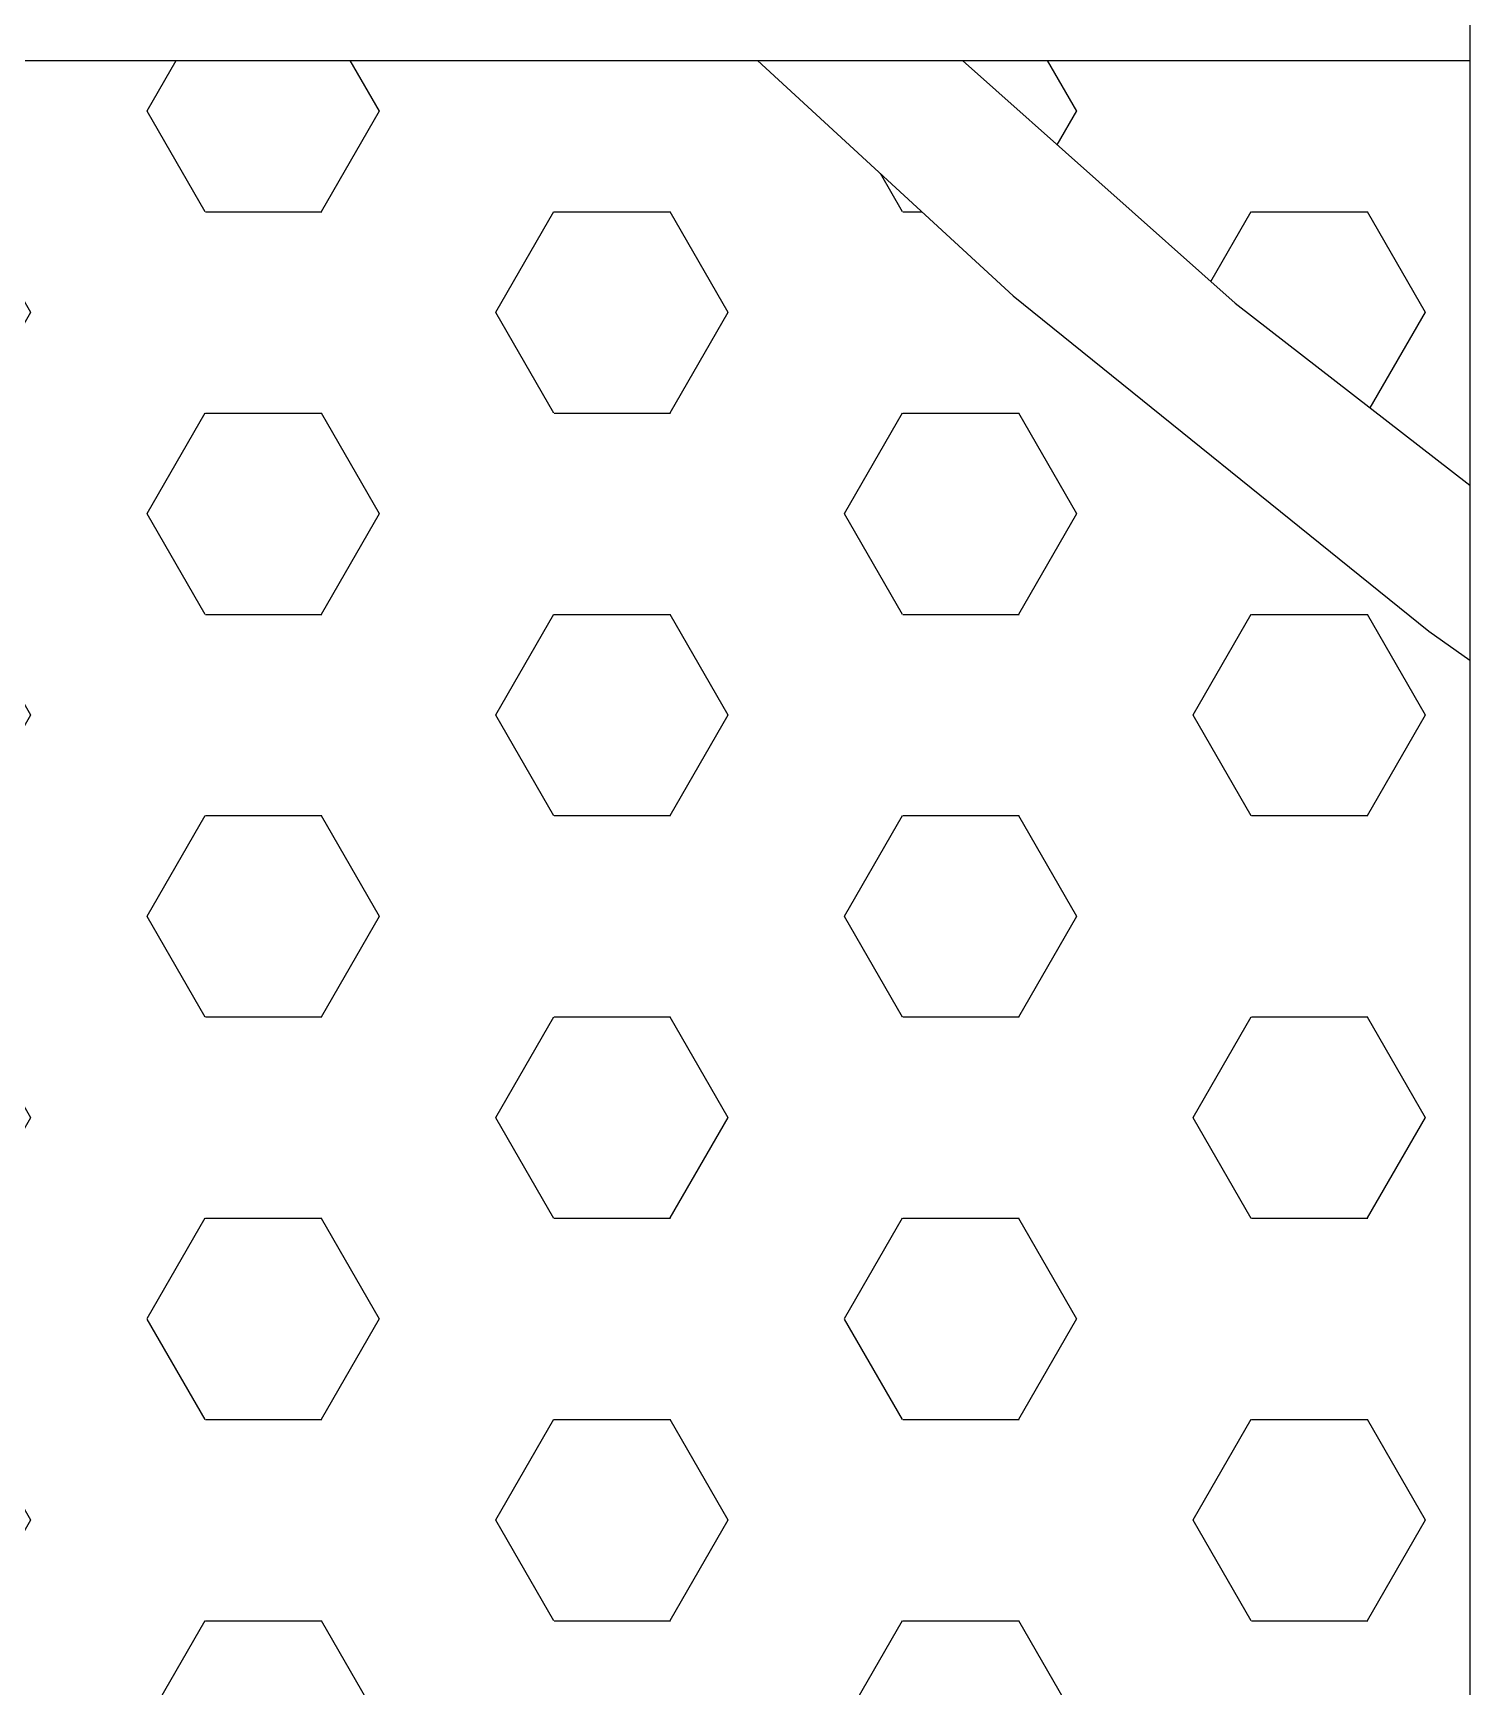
# Model space of a CAD drawing. Extents: x 396092 to 455492, y 17293 to 132793.
# Drawn here: x 407996 to 408231.5, y 60614.3 to 60885.4 of the extents above; entities that cross this region are included whole.
import ezdxf

# ---------------------------------------------------------------- set-up
doc = ezdxf.new("R2010")
doc.units = 0
doc.header["$LTSCALE"] = 1000
doc.header["$MEASUREMENT"] = 0
doc.layers.add('MU', color=34, linetype='Continuous')

msp = doc.modelspace()

# ---------------------------------------------------------------- hatches: boundary and pattern name
h = msp.add_hatch()
h.set_pattern_fill('HEX', color=8, scale=20)
h.set_pattern_definition([(0, (119873.977, 11692.743), (0, 32.99556), [19.05, -38.1]), (120, (119873.977, 11692.743), (-28.574993, -16.49778), [19.05, -38.1]), (60, (119893.027, 11692.743), (-28.574993, 16.49778), [19.05, -38.1])])
h.paths.add_polyline_path([(407426.36, 60880.95), (407362.3, 60880.95), (407419.78, 60838.57)])
h.paths.add_polyline_path([(408156.68, 60842.38), (408114.76, 60880.95), (407527.81, 60880.95), (407511.37, 60775.08), (407610.75, 60711.31), (407759.65, 60628.61), (407915.04, 60554.5), (408076.21, 60489.34), (408231.55, 60437.07), (408231.55, 60782.63), (408224.83, 60787.38)])
h.paths.add_polyline_path([(408231.55, 60880.95), (408148.35, 60880.95), (408193.08, 60841.15), (408231.55, 60811.33)], flags=17)
h.paths.add_polyline_path([(408037.49, 60178.41), (407950.94, 60224.01), (407860.84, 60264.65), (407767.61, 60300.14), (407671.67, 60330.32), (407573.48, 60355.05), (407473.48, 60374.21), (407449.6, 60377.4), (407399.8, 60056.75), (407404.84, 60044.26, -0.393592), (407408.79, 60051.42), (407408.96, 60054.8), (407820.84, 59950.95), (408231.55, 59950.95), (408231.55, 60046.55), (408198.38, 60073.2), (408120.1, 60128.06)])
h.paths.add_polyline_path([(407310.01, 60392.46), (407269.91, 60395.52), (407189.29, 60397.13), (407151.84, 60155.98), (407270.42, 60137.56)])
h.paths.add_polyline_path([(407148.78, 60396.9), (407064.73, 60393.85), (407026.31, 60390.29), (406993.74, 60180.54), (407112.31, 60162.12)])
h.paths.add_polyline_path([(406985.24, 60386.48), (406962.71, 60384.39), (406871.55, 60370.71), (406871.55, 60199.52), (406954.21, 60186.68)])

# ---------------------------------------------------------------- linework, layer by layer
msp.add_line((408231.55, 62141.09), (408231.55, 59890.95))
at = {"layer": 'MU', "color": 37}
for p, q in [((407362.3, 60880.95), (408114.76, 60880.95)), ((408114.76, 60880.95), (408156.68, 60842.38)), ((408114.76, 60880.95), (408148.35, 60880.95)), ((408148.35, 60880.95), (408193.08, 60841.15)), ((408148.35, 60880.95), (408231.55, 60880.95)), ((408156.68, 60842.38), (408224.83, 60787.38)), ((408193.08, 60841.15), (408231.55, 60811.33)), ((408224.83, 60787.38), (408231.55, 60782.63))]:
    msp.add_line(p, q, dxfattribs=at)

doc.saveas('drawing.dxf')
